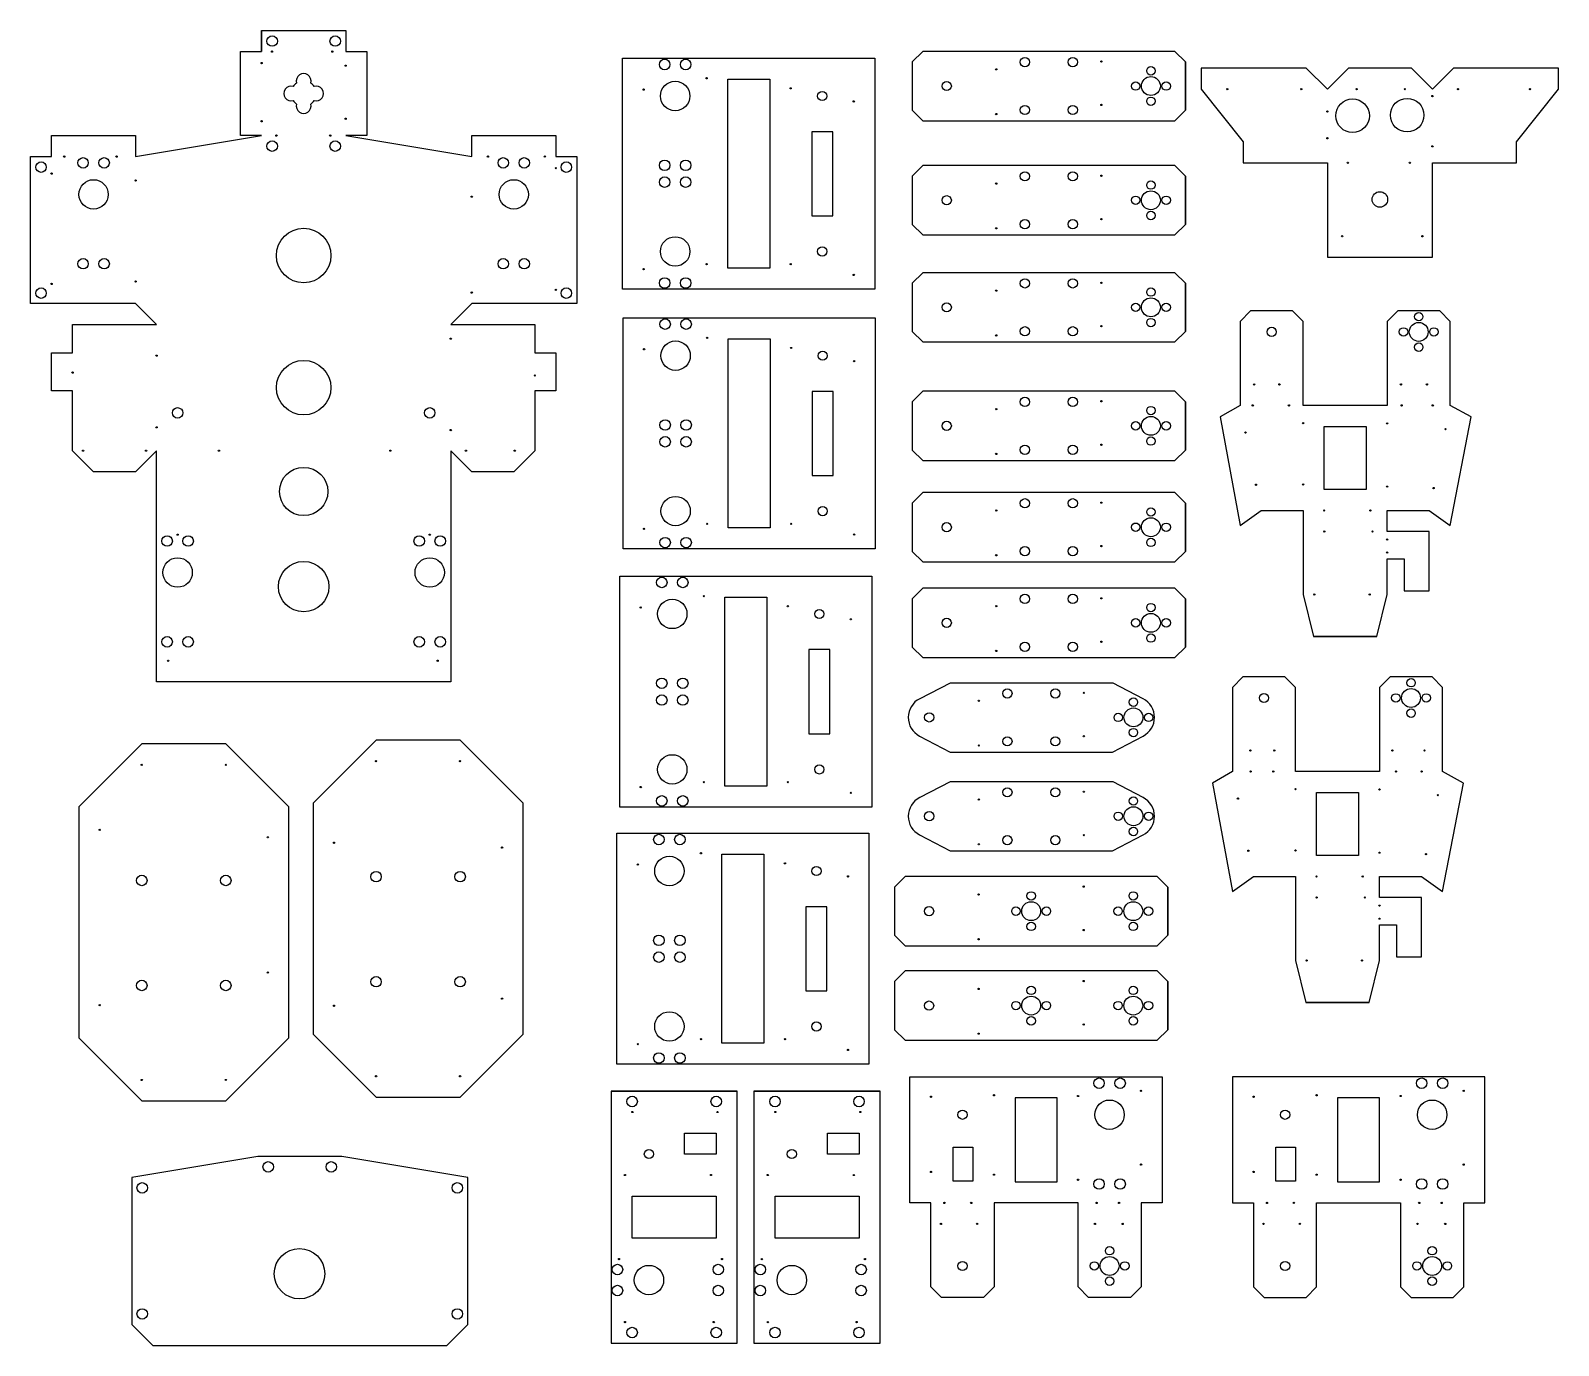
# Model space of a CAD drawing. Header units: millimetres. Extents: x 1992 to 2719, y 1056 to 1682.
import ezdxf

# ---------------------------------------------------------------- set-up
doc = ezdxf.new("R2010")
doc.units = ezdxf.units.MM
doc.header["$MEASUREMENT"] = 0

msp = doc.modelspace()

# ---------------------------------------------------------------- linework, layer by layer
for p, q in [((2101.78, 1682.21), (2101.78, 1672.21)), ((2313.59, 1669.05), (2353.59, 1669.05)), ((2609.02, 1654.3), (2609.02, 1654.3)), ((2313.81, 1545.44), (2353.81, 1545.44)), ((2312.23, 1422.48), (2352.23, 1422.48)), ((2310.85, 1300.1), (2350.85, 1300.1)), ((2049.91, 1056.25), (2189.91, 1056.25))]:
    msp.add_line(p, q)
for points in [[(2021.78, 1472.21), (2011.78, 1482.21), (2011.78, 1510.71), (2001.78, 1510.71), (2001.78, 1528.71), (2011.78, 1528.71), (2011.78, 1542.21), (2051.78, 1542.21), (2041.78, 1552.21), (1991.78, 1552.21), (1991.78, 1622.21), (2001.78, 1622.21), (2001.78, 1632.21), (2041.78, 1632.21), (2041.78, 1622.21), (2101.78, 1632.21), (2091.78, 1632.21), (2091.78, 1672.21), (2101.78, 1672.21), (2101.78, 1682.21), (2141.78, 1682.21), (2141.78, 1672.21), (2151.78, 1672.21), (2151.78, 1632.21), (2141.78, 1632.21), (2201.78, 1622.21), (2201.78, 1632.21), (2241.78, 1632.21), (2241.78, 1622.21), (2251.78, 1622.21), (2251.78, 1552.21), (2201.78, 1552.21), (2191.78, 1542.21), (2231.78, 1542.21), (2231.78, 1533.91), (2231.78, 1528.71), (2241.78, 1528.71), (2241.78, 1510.71), (2231.78, 1510.71), (2231.78, 1482.21), (2221.78, 1472.21), (2201.78, 1472.21), (2191.78, 1482.21), (2191.78, 1372.21), (2051.78, 1372.21), (2051.78, 1482.21), (2041.78, 1472.21)], [(2393.59, 1669.05), (2393.59, 1559.05), (2273.59, 1559.05), (2273.59, 1669.05)], [(2323.59, 1569.05), (2323.59, 1659.05), (2343.59, 1659.05), (2343.59, 1569.05)], [(2609.02, 1609.3), (2609.02, 1574.3), (2659.02, 1574.3), (2659.02, 1609.3), (2659.02, 1619.3), (2699.02, 1619.3), (2699.02, 1629.3), (2719.02, 1654.3), (2719.02, 1664.3), (2669.02, 1664.3), (2659.02, 1654.3), (2649.02, 1664.3), (2619.02, 1664.3), (2609.02, 1654.3), (2599.02, 1664.3), (2549.02, 1664.3), (2549.02, 1654.3), (2569.02, 1629.3), (2569.02, 1619.3), (2609.02, 1619.3)], [(2363.59, 1594.05), (2373.59, 1594.05), (2373.59, 1634.05), (2363.59, 1634.05)], [(2393.81, 1545.44), (2393.81, 1435.44), (2273.81, 1435.44), (2273.81, 1545.44)], [(2323.81, 1445.44), (2323.81, 1535.44), (2343.81, 1535.44), (2343.81, 1445.44)], [(2363.81, 1470.44), (2373.81, 1470.44), (2373.81, 1510.44), (2363.81, 1510.44)], [(2627.51, 1493.75), (2627.51, 1463.75), (2607.51, 1463.75), (2607.51, 1493.75)], [(2392.23, 1422.48), (2392.23, 1312.48), (2272.23, 1312.48), (2272.23, 1422.48)], [(2322.23, 1322.48), (2322.23, 1412.48), (2342.23, 1412.48), (2342.23, 1322.48)], [(2362.23, 1347.48), (2372.23, 1347.48), (2372.23, 1387.48), (2362.23, 1387.48)], [(2104.72, 1192.63), (2114.72, 1202.63), (2114.72, 1312.63), (2104.72, 1322.63), (2094.72, 1332.63), (2084.72, 1342.63), (2044.72, 1342.63), (2034.72, 1332.63), (2024.72, 1322.63), (2014.72, 1312.63), (2014.72, 1202.63), (2024.72, 1192.63), (2034.72, 1182.63), (2044.72, 1172.63), (2084.72, 1172.63), (2094.72, 1182.63)], [(2216.23, 1194.4), (2226.23, 1204.4), (2226.23, 1314.4), (2216.23, 1324.4), (2206.23, 1334.4), (2196.23, 1344.4), (2156.23, 1344.4), (2146.23, 1334.4), (2136.23, 1324.4), (2126.23, 1314.4), (2126.23, 1204.4), (2136.23, 1194.4), (2146.23, 1184.4), (2156.23, 1174.4), (2196.23, 1174.4), (2206.23, 1184.4)], [(2623.86, 1319.49), (2623.86, 1289.49), (2603.86, 1289.49), (2603.86, 1319.49)], [(2390.85, 1300.1), (2390.85, 1190.1), (2270.85, 1190.1), (2270.85, 1300.1)], [(2320.85, 1200.1), (2320.85, 1290.1), (2340.85, 1290.1), (2340.85, 1200.1)], [(2360.85, 1225.1), (2370.85, 1225.1), (2370.85, 1265.1), (2360.85, 1265.1)], [(2450.37, 1124.09), (2450.37, 1084.09), (2445.37, 1079.09), (2425.37, 1079.09), (2420.37, 1084.09), (2420.37, 1119.09), (2420.37, 1124.09), (2410.37, 1124.09), (2410.37, 1184.09), (2530.37, 1184.09), (2530.37, 1124.09), (2520.37, 1124.09), (2520.37, 1119.09), (2520.37, 1084.09), (2515.37, 1079.09), (2495.37, 1079.09), (2490.37, 1084.09), (2490.37, 1124.09)], [(2603.92, 1084.09), (2603.92, 1124.09), (2643.92, 1124.09), (2643.92, 1084.09), (2648.92, 1079.09), (2668.92, 1079.09), (2673.92, 1084.09), (2673.92, 1119.09), (2673.92, 1124.09), (2683.92, 1124.09), (2683.92, 1184.09), (2563.92, 1184.09), (2563.92, 1124.09), (2573.92, 1124.09), (2573.92, 1119.09), (2573.92, 1084.09), (2578.92, 1079.09), (2598.92, 1079.09)], [(2460.37, 1174.09), (2460.37, 1134.09), (2480.37, 1134.09), (2480.37, 1174.09)], [(2613.92, 1134.09), (2633.92, 1134.09), (2633.92, 1174.09), (2613.92, 1174.09)], [(2318.12, 1157.38), (2318.12, 1147.38), (2303.12, 1147.38), (2303.12, 1157.38)], [(2386.12, 1157.38), (2386.12, 1147.38), (2371.12, 1147.38), (2371.12, 1157.38)], [(2440.29, 1150.71), (2440.29, 1134.46), (2430.96, 1134.46), (2430.96, 1150.71)], [(2593.84, 1134.46), (2584.51, 1134.46), (2584.51, 1150.71), (2593.84, 1150.71)], [(2199.91, 1136.25), (2139.91, 1146.25), (2099.91, 1146.25), (2039.91, 1136.25), (2039.91, 1066.25), (2049.91, 1056.25), (2189.91, 1056.25), (2199.91, 1066.25)], [(2318.12, 1127.38), (2318.12, 1107.38), (2278.12, 1107.38), (2278.12, 1127.38)], [(2386.12, 1127.38), (2386.12, 1107.38), (2346.12, 1107.38), (2346.12, 1127.38)]]:
    msp.add_lwpolyline(points, close=True)
for points in [[(2541.45, 1667.3), (2541.45, 1644.3), (2541.45, 1667.3), (2536.45, 1672.3), (2416.45, 1672.3), (2411.45, 1667.3), (2411.45, 1644.3), (2416.45, 1639.3), (2536.45, 1639.3), (2541.45, 1644.3)], [(2541.45, 1612.92), (2541.45, 1589.92), (2541.45, 1612.92), (2536.45, 1617.92), (2416.45, 1617.92), (2411.45, 1612.92), (2411.45, 1589.92), (2416.45, 1584.92), (2536.45, 1584.92), (2541.45, 1589.92)], [(2541.45, 1561.95), (2541.45, 1538.95), (2541.45, 1561.95), (2536.45, 1566.95), (2416.45, 1566.95), (2411.45, 1561.95), (2411.45, 1538.95), (2416.45, 1533.95), (2536.45, 1533.95), (2541.45, 1538.95)], [(2632.51, 1393.75), (2602.51, 1393.75), (2632.51, 1393.75), (2637.51, 1413.75), (2637.51, 1430.69), (2645.51, 1430.69), (2645.51, 1415.48), (2657.51, 1415.48), (2657.51, 1443.75), (2637.51, 1443.75), (2637.51, 1453.75), (2657.51, 1453.75), (2667.51, 1446.63), (2677.51, 1498.25), (2667.51, 1503.75), (2667.51, 1508.75), (2667.51, 1543.75), (2662.51, 1548.75), (2642.51, 1548.75), (2637.51, 1543.75), (2637.51, 1508.75), (2637.51, 1503.75), (2597.51, 1503.75), (2597.51, 1508.75), (2597.51, 1543.75), (2592.51, 1548.75), (2572.51, 1548.75), (2567.51, 1543.75), (2567.51, 1508.75), (2567.51, 1503.75), (2557.98, 1498.25), (2567.51, 1446.63), (2577.51, 1453.75), (2597.51, 1453.75), (2597.51, 1443.75), (2597.51, 1413.75), (2602.51, 1393.75)], [(2541.45, 1505.53), (2541.45, 1482.53), (2541.45, 1505.53), (2536.45, 1510.53), (2416.45, 1510.53), (2411.45, 1505.53), (2411.45, 1482.53), (2416.45, 1477.53), (2536.45, 1477.53), (2541.45, 1482.53)], [(2541.45, 1457.27), (2541.45, 1434.27), (2541.45, 1457.27), (2536.45, 1462.27), (2416.45, 1462.27), (2411.45, 1457.27), (2411.45, 1434.27), (2416.45, 1429.27), (2536.45, 1429.27), (2541.45, 1434.27)], [(2541.45, 1411.74), (2541.45, 1388.74), (2541.45, 1411.74), (2536.45, 1416.74), (2416.45, 1416.74), (2411.45, 1411.74), (2411.45, 1388.74), (2416.45, 1383.74), (2536.45, 1383.74), (2541.45, 1388.74)], [(2628.86, 1219.49), (2598.86, 1219.49), (2628.86, 1219.49), (2633.86, 1239.49), (2633.86, 1256.43), (2641.86, 1256.43), (2641.86, 1241.22), (2653.86, 1241.22), (2653.86, 1269.49), (2633.86, 1269.49), (2633.86, 1279.49), (2653.86, 1279.49), (2663.86, 1272.37), (2673.86, 1323.99), (2663.86, 1329.49), (2663.86, 1334.49), (2663.86, 1369.49), (2658.86, 1374.49), (2638.86, 1374.49), (2633.86, 1369.49), (2633.86, 1334.49), (2633.86, 1329.49), (2593.86, 1329.49), (2593.86, 1334.49), (2593.86, 1369.49), (2588.86, 1374.49), (2568.86, 1374.49), (2563.86, 1369.49), (2563.86, 1334.49), (2563.86, 1329.49), (2554.34, 1323.99), (2563.86, 1272.37), (2573.86, 1279.49), (2593.86, 1279.49), (2593.86, 1269.49), (2593.86, 1239.49), (2598.86, 1219.49)], [(2533.05, 1274.49), (2533.05, 1251.49), (2533.05, 1274.49), (2528.05, 1279.49), (2408.05, 1279.49), (2403.05, 1274.49), (2403.05, 1251.49), (2408.05, 1246.49), (2528.05, 1246.49), (2533.05, 1251.49)], [(2533.05, 1229.53), (2533.05, 1206.53), (2533.05, 1229.53), (2528.05, 1234.53), (2408.05, 1234.53), (2403.05, 1229.53), (2403.05, 1206.53), (2408.05, 1201.53), (2528.05, 1201.53), (2533.05, 1206.53)], [(2268.12, 1177.38), (2268.12, 1057.38), (2328.12, 1057.38), (2328.12, 1067.38), (2328.12, 1077.38), (2328.12, 1177.38), (2268.12, 1177.38), (2328.12, 1177.38)], [(2336.12, 1177.38), (2336.12, 1057.38), (2396.12, 1057.38), (2396.12, 1067.38), (2396.12, 1077.38), (2396.12, 1177.38), (2336.12, 1177.38), (2396.12, 1177.38)]]:
    msp.add_lwpolyline(points)
for points in [[(2126.76, 1655.56, 0.097033), (2125.13, 1657.19, 1.350381), (2118.43, 1657.19, 0.097033), (2116.8, 1655.56, 1.350381), (2116.8, 1648.86, 0.097033), (2118.43, 1647.23, 1.350381), (2125.13, 1647.23, 0.097033), (2126.76, 1648.86, 1.350381)], [(2414.91, 1346.38), (2429.53, 1338.74), (2506.73, 1338.74), (2521.36, 1346.38, 0.606061), (2521.36, 1364.11), (2507.09, 1371.56), (2429.53, 1371.56), (2415, 1364.15, 0.609505)], [(2507.09, 1324.5), (2429.53, 1324.5), (2415, 1317.09, 0.609505), (2414.91, 1299.32), (2429.53, 1291.68), (2506.73, 1291.68), (2521.36, 1299.32, 0.606061), (2521.36, 1317.05)]]:
    msp.add_lwpolyline(points, format="xyb", close=True)
for centre, radius in [((2106.78, 1677.21), 2.5), ((2136.78, 1677.21), 2.5), ((2101.78, 1666.73), 0.3), ((2106.71, 1672.21), 0.3), ((2135.41, 1672.21), 0.3), ((2141.78, 1665.49), 0.3), ((2293.59, 1666.05), 2.5), ((2303.59, 1666.05), 2.5), ((2465.05, 1667.2), 2.2), ((2487.85, 1667.2), 2.2), ((2501.45, 1667.48), 0.3), ((2313.59, 1659.5), 0.3), ((2451.45, 1663.74), 0.3), ((2525.05, 1655.8), 4.5), ((2525.05, 1663.05), 2), ((2283.59, 1654.1), 0.3), ((2298.59, 1651.05), 7), ((2353.59, 1654.71), 0.3), ((2368.59, 1651.05), 2.2), ((2427.85, 1655.8), 2.2), ((2517.8, 1655.8), 2), ((2532.3, 1655.8), 2), ((2561.38, 1654.3), 0.3), ((2596.6, 1654.3), 0.3), ((2622.94, 1654.3), 0.3), ((2645.88, 1654.3), 0.3), ((2659.02, 1651.03), 0.3), ((2671.22, 1654.3), 0.3), ((2705.52, 1654.3), 0.3), ((2383.59, 1648.49), 0.3), ((2465.05, 1644.4), 2.2), ((2487.85, 1644.4), 2.2), ((2501.45, 1646.81), 0.3), ((2525.05, 1648.55), 2), ((2609.02, 1643.67), 0.3), ((2621.02, 1641.64), 8), ((2647.02, 1641.93), 8), ((2101.78, 1639.02), 0.3), ((2141.78, 1640.23), 0.3), ((2451.45, 1642.44), 0.3), ((2106.78, 1627.21), 2.5), ((2108.8, 1632.21), 0.3), ((2134.42, 1632.21), 0.3), ((2136.78, 1627.21), 2.5), ((2609.02, 1630.95), 0.3), ((2007.83, 1622.21), 0.3), ((2032.74, 1622.21), 0.3), ((2209.49, 1622.21), 0.3), ((2236.56, 1622.21), 0.3), ((2659.02, 1627.09), 0.3), ((1996.78, 1617.21), 2.5), ((2016.78, 1619.21), 2.5), ((2026.78, 1619.21), 2.5), ((2216.78, 1619.21), 2.5), ((2226.78, 1619.21), 2.5), ((2241.78, 1616.72), 0.3), ((2246.78, 1617.21), 2.5), ((2293.59, 1618.05), 2.5), ((2303.59, 1618.05), 2.5), ((2465.05, 1612.82), 2.2), ((2487.85, 1612.82), 2.2), ((2618.78, 1619.3), 0.3), ((2648.28, 1619.3), 0.3), ((2001.78, 1614.12), 0.3), ((2021.78, 1604.21), 7), ((2041.78, 1610.83), 0.3), ((2221.78, 1604.21), 7), ((2293.59, 1610.05), 2.5), ((2303.59, 1610.05), 2.5), ((2451.45, 1609.36), 0.3), ((2501.45, 1613.11), 0.3), ((2525.05, 1608.67), 2), ((2201.78, 1603.13), 0.3), ((2427.85, 1601.42), 2.2), ((2517.8, 1601.43), 2), ((2525.05, 1601.42), 4.5), ((2532.3, 1601.42), 2), ((2634.02, 1601.8), 3.7), ((2501.45, 1592.43), 0.3), ((2525.05, 1594.17), 2), ((2121.78, 1575.09), 13), ((2451.45, 1588.06), 0.3), ((2465.05, 1590.02), 2.2), ((2487.85, 1590.02), 2.2), ((2298.59, 1577.05), 7), ((2368.59, 1577.05), 2.2), ((2616.08, 1584.3), 0.3), ((2654.24, 1584.3), 0.3), ((2016.78, 1571.21), 2.5), ((2026.78, 1571.21), 2.5), ((2216.78, 1571.21), 2.5), ((2226.78, 1571.21), 2.5), ((2313.59, 1570.98), 0.3), ((2353.59, 1570.98), 0.3), ((2283.59, 1568.63), 0.3), ((2293.59, 1562.05), 2.5), ((2303.59, 1562.05), 2.5), ((2383.59, 1565.87), 0.3), ((2465.05, 1561.85), 2.2), ((2487.85, 1561.85), 2.2), ((1996.78, 1557.21), 2.5), ((2001.78, 1561.58), 0.3), ((2041.78, 1562.76), 0.3), ((2201.78, 1557.48), 0.3), ((2241.78, 1558.72), 0.3), ((2246.78, 1557.21), 2.5), ((2451.45, 1558.39), 0.3), ((2501.45, 1562.13), 0.3), ((2525.05, 1557.7), 2), ((2427.85, 1550.45), 2.2), ((2517.8, 1550.45), 2), ((2525.05, 1550.45), 4.5), ((2532.3, 1550.45), 2), ((2293.81, 1542.44), 2.5), ((2303.81, 1542.44), 2.5), ((2501.45, 1541.46), 0.3), ((2525.05, 1543.2), 2), ((2652.51, 1538.75), 4.5), ((2652.51, 1546), 2), ((2191.78, 1535.53), 0.3), ((2313.81, 1535.89), 0.3), ((2451.45, 1537.09), 0.3), ((2465.05, 1539.05), 2.2), ((2487.85, 1539.05), 2.2), ((2582.51, 1538.75), 2.2), ((2645.26, 1538.75), 2), ((2659.76, 1538.75), 2), ((2051.78, 1527.45), 0.3), ((2283.81, 1530.5), 0.3), ((2298.81, 1527.44), 7), ((2353.81, 1531.1), 0.3), ((2368.81, 1527.44), 2.2), ((2652.51, 1531.5), 2), ((2121.78, 1512.21), 13), ((2383.81, 1524.88), 0.3), ((2011.78, 1519.39), 0.3), ((2231.78, 1518), 0.3), ((2574.17, 1513.75), 0.3), ((2586.2, 1513.75), 0.3), ((2644.06, 1513.75), 0.3), ((2656.42, 1513.75), 0.3), ((2465.05, 1505.43), 2.2), ((2487.85, 1505.43), 2.2), ((2501.45, 1505.72), 0.3), ((2061.78, 1500.21), 2.5), ((2181.78, 1500.21), 2.5), ((2451.45, 1501.97), 0.3), ((2525.05, 1494.03), 4.5), ((2525.05, 1501.28), 2), ((2573.52, 1503.75), 0.3), ((2590.75, 1503.75), 0.3), ((2644.39, 1503.75), 0.3), ((2659.18, 1503.75), 0.3), ((2051.78, 1493.31), 0.3), ((2191.78, 1492.03), 0.3), ((2293.81, 1494.44), 2.5), ((2303.81, 1494.44), 2.5), ((2427.85, 1494.03), 2.2), ((2517.8, 1494.04), 2), ((2532.3, 1494.03), 2), ((2570.09, 1490.83), 0.3), ((2597.51, 1495.34), 0.3), ((2637.51, 1495.21), 0.3), ((2665.24, 1492.47), 0.3), ((2293.81, 1486.44), 2.5), ((2303.81, 1486.44), 2.5), ((2465.05, 1482.63), 2.2), ((2487.85, 1482.63), 2.2), ((2501.45, 1485.04), 0.3), ((2525.05, 1486.78), 2), ((2016.78, 1482.21), 0.3), ((2046.78, 1482.21), 0.3), ((2081.45, 1482.21), 0.3), ((2163.04, 1482.21), 0.3), ((2199.02, 1482.21), 0.3), ((2222.25, 1482.21), 0.3), ((2451.45, 1480.67), 0.3), ((2121.78, 1462.78), 11.5), ((2575.06, 1466.01), 0.3), ((2597.51, 1466.16), 0.3), ((2637.51, 1465.09), 0.3), ((2659.61, 1464.41), 0.3), ((2298.81, 1453.44), 7), ((2368.81, 1453.44), 2.2), ((2465.05, 1457.17), 2.2), ((2487.85, 1457.17), 2.2), ((2501.45, 1457.46), 0.3), ((2525.05, 1453.02), 2), ((2313.81, 1447.37), 0.3), ((2353.81, 1447.38), 0.3), ((2427.85, 1445.77), 2.2), ((2451.45, 1453.71), 0.3), ((2517.8, 1445.78), 2), ((2525.05, 1445.77), 4.5), ((2532.3, 1445.77), 2), ((2607.51, 1453.75), 0.3), ((2629.5, 1453.75), 0.3), ((2056.78, 1439.21), 2.5), ((2061.78, 1442.21), 0.3), ((2066.78, 1439.21), 2.5), ((2176.78, 1439.21), 2.5), ((2181.78, 1442.21), 0.3), ((2186.78, 1439.21), 2.5), ((2283.81, 1445.02), 0.3), ((2293.81, 1438.44), 2.5), ((2303.81, 1438.44), 2.5), ((2383.81, 1442.26), 0.3), ((2525.05, 1438.52), 2), ((2607.54, 1443.75), 0.3), ((2630.53, 1443.75), 0.3), ((2637.51, 1439.88), 0.3), ((2451.45, 1432.41), 0.3), ((2465.05, 1434.37), 2.2), ((2487.85, 1434.37), 2.2), ((2501.45, 1436.79), 0.3), ((2637.51, 1433.68), 0.3), ((2061.78, 1424.21), 7), ((2121.78, 1417.5), 12), ((2181.78, 1424.21), 7), ((2292.23, 1419.48), 2.5), ((2302.23, 1419.48), 2.5), ((2297.23, 1404.48), 7), ((2312.23, 1412.93), 0.3), ((2465.05, 1411.64), 2.2), ((2487.85, 1411.64), 2.2), ((2501.45, 1411.92), 0.3), ((2602.81, 1413.75), 0.3), ((2629.18, 1413.75), 0.3), ((2282.23, 1407.53), 0.3), ((2352.23, 1408.14), 0.3), ((2367.23, 1404.48), 2.2), ((2451.45, 1408.17), 0.3), ((2525.05, 1400.24), 4.5), ((2525.05, 1407.49), 2), ((2382.23, 1401.92), 0.3), ((2427.85, 1400.24), 2.2), ((2517.8, 1400.24), 2), ((2532.3, 1400.24), 2), ((2056.78, 1391.21), 2.5), ((2066.78, 1391.21), 2.5), ((2176.78, 1391.21), 2.5), ((2186.78, 1391.21), 2.5), ((2465.05, 1388.84), 2.2), ((2487.85, 1388.84), 2.2), ((2501.45, 1391.25), 0.3), ((2525.05, 1392.99), 2), ((2057.3, 1382.21), 0.3), ((2185.57, 1382.21), 0.3), ((2451.45, 1386.87), 0.3), ((2292.23, 1371.48), 2.5), ((2302.23, 1371.48), 2.5), ((2456.73, 1366.64), 2.2), ((2479.53, 1366.64), 2.2), ((2493.13, 1366.93), 0.3), ((2648.86, 1364.49), 4.5), ((2648.86, 1371.74), 2), ((2292.23, 1363.48), 2.5), ((2302.23, 1363.48), 2.5), ((2443.13, 1363.18), 0.3), ((2516.73, 1362.49), 2), ((2578.86, 1364.49), 2.2), ((2641.61, 1364.49), 2), ((2656.11, 1364.49), 2), ((2419.53, 1355.24), 2.2), ((2509.48, 1355.24), 2), ((2516.73, 1355.24), 4.5), ((2523.98, 1355.24), 2), ((2648.86, 1357.24), 2), ((2456.73, 1343.84), 2.2), ((2479.53, 1343.84), 2.2), ((2493.13, 1346.25), 0.3), ((2516.73, 1347.99), 2), ((2443.13, 1341.88), 0.3), ((2572.38, 1339.49), 0.3), ((2583.74, 1339.49), 0.3), ((2639.96, 1339.49), 0.3), ((2655.29, 1339.49), 0.3), ((2044.72, 1332.63), 0.3), ((2084.72, 1332.63), 0.3), ((2156.23, 1334.4), 0.3), ((2196.23, 1334.4), 0.3), ((2297.23, 1330.48), 7), ((2367.23, 1330.48), 2.2), ((2312.23, 1324.41), 0.3), ((2352.23, 1324.41), 0.3), ((2572.5, 1329.49), 0.3), ((2583.31, 1329.49), 0.3), ((2641.65, 1329.49), 0.3), ((2653.89, 1329.49), 0.3), ((2282.23, 1322.06), 0.3), ((2292.23, 1315.48), 2.5), ((2302.23, 1315.48), 2.5), ((2382.23, 1319.3), 0.3), ((2443.13, 1316.12), 0.3), ((2456.73, 1319.58), 2.2), ((2479.53, 1319.58), 2.2), ((2493.13, 1319.87), 0.3), ((2516.73, 1315.43), 2), ((2566.45, 1316.57), 0.3), ((2593.86, 1321.08), 0.3), ((2633.86, 1320.95), 0.3), ((2661.59, 1318.21), 0.3), ((2419.53, 1308.18), 2.2), ((2509.48, 1308.19), 2), ((2516.73, 1308.18), 4.5), ((2523.98, 1308.18), 2), ((2024.72, 1301.71), 0.3), ((2516.73, 1300.93), 2), ((2104.72, 1298.15), 0.3), ((2136.23, 1295.58), 0.3), ((2290.85, 1297.1), 2.5), ((2300.85, 1297.1), 2.5), ((2443.13, 1294.82), 0.3), ((2456.73, 1296.78), 2.2), ((2479.53, 1296.78), 2.2), ((2493.13, 1299.19), 0.3), ((2216.23, 1293.27), 0.3), ((2295.85, 1282.1), 7), ((2310.85, 1290.55), 0.3), ((2571.41, 1291.75), 0.3), ((2593.86, 1291.9), 0.3), ((2633.86, 1290.83), 0.3), ((2655.97, 1290.15), 0.3), ((2044.72, 1277.63), 2.5), ((2084.72, 1277.63), 2.5), ((2156.23, 1279.4), 2.5), ((2196.23, 1279.4), 2.5), ((2280.85, 1285.16), 0.3), ((2350.85, 1285.76), 0.3), ((2365.85, 1282.1), 2.2), ((2380.85, 1279.55), 0.3), ((2493.05, 1274.68), 0.3), ((2603.86, 1279.49), 0.3), ((2625.86, 1279.49), 0.3), ((2443.05, 1270.93), 0.3), ((2468.05, 1262.99), 4.5), ((2468.05, 1270.24), 2), ((2516.65, 1262.99), 4.5), ((2516.65, 1270.24), 2), ((2603.9, 1269.49), 0.3), ((2626.88, 1269.49), 0.3), ((2633.86, 1265.62), 0.3), ((2419.45, 1262.99), 2.2), ((2460.8, 1262.99), 2), ((2475.3, 1262.99), 2), ((2509.4, 1262.99), 2), ((2523.9, 1262.99), 2), ((2633.86, 1259.42), 0.3), ((2290.85, 1249.1), 2.5), ((2300.85, 1249.1), 2.5), ((2468.05, 1255.74), 2), ((2493.05, 1254), 0.3), ((2516.65, 1255.74), 2), ((2290.85, 1241.1), 2.5), ((2300.85, 1241.1), 2.5), ((2443.05, 1249.63), 0.3), ((2599.16, 1239.49), 0.3), ((2625.53, 1239.49), 0.3), ((2044.72, 1227.63), 2.5), ((2084.72, 1227.63), 2.5), ((2104.72, 1233.74), 0.3), ((2156.23, 1229.4), 2.5), ((2196.23, 1229.4), 2.5), ((2493.05, 1229.71), 0.3), ((2443.05, 1225.97), 0.3), ((2468.05, 1218.03), 4.5), ((2468.05, 1225.28), 2), ((2516.65, 1218.03), 4.5), ((2516.65, 1225.28), 2), ((2024.72, 1218.22), 0.3), ((2136.23, 1217.96), 0.3), ((2216.23, 1221.34), 0.3), ((2295.85, 1208.1), 7), ((2419.45, 1218.03), 2.2), ((2460.8, 1218.03), 2), ((2475.3, 1218.03), 2), ((2509.4, 1218.03), 2), ((2523.9, 1218.03), 2), ((2365.85, 1208.1), 2.2), ((2468.05, 1210.78), 2), ((2493.05, 1209.04), 0.3), ((2516.65, 1210.78), 2), ((2280.85, 1199.68), 0.3), ((2310.85, 1202.04), 0.3), ((2350.85, 1202.04), 0.3), ((2443.05, 1204.67), 0.3), ((2290.85, 1193.1), 2.5), ((2300.85, 1193.1), 2.5), ((2380.85, 1196.92), 0.3), ((2044.72, 1182.63), 0.3), ((2084.72, 1182.63), 0.3), ((2156.23, 1184.4), 0.3), ((2196.23, 1184.4), 0.3), ((2500.37, 1181.09), 2.5), ((2510.37, 1181.09), 2.5), ((2653.92, 1181.09), 2.5), ((2663.92, 1181.09), 2.5), ((2278.12, 1172.38), 2.5), ((2318.12, 1172.38), 2.5), ((2346.12, 1172.38), 2.5), ((2386.12, 1172.38), 2.5), ((2420.37, 1174.63), 0.3), ((2450.37, 1175.34), 0.3), ((2490.37, 1174.99), 0.3), ((2505.37, 1166.09), 7), ((2520.37, 1177.45), 0.3), ((2573.92, 1174.63), 0.3), ((2603.92, 1175.34), 0.3), ((2643.92, 1174.99), 0.3), ((2658.92, 1166.09), 7), ((2673.92, 1177.45), 0.3), ((2278.26, 1167.38), 0.3), ((2318.73, 1167.38), 0.3), ((2346.27, 1167.38), 0.3), ((2386.74, 1167.38), 0.3), ((2435.37, 1166.09), 2.2), ((2588.92, 1166.09), 2.2), ((2286.12, 1147.38), 2.2), ((2354.12, 1147.38), 2.2), ((2104.91, 1141.25), 2.5), ((2134.91, 1141.25), 2.5), ((2520.37, 1142.36), 0.3), ((2673.92, 1142.36), 0.3), ((2274.67, 1137.38), 0.3), ((2315.64, 1137.38), 0.3), ((2342.68, 1137.38), 0.3), ((2383.64, 1137.38), 0.3), ((2420.37, 1138.87), 0.3), ((2450.37, 1137.54), 0.3), ((2490.37, 1135.12), 0.3), ((2500.37, 1133.09), 2.5), ((2510.37, 1133.09), 2.5), ((2573.92, 1138.87), 0.3), ((2603.92, 1137.54), 0.3), ((2643.92, 1135.12), 0.3), ((2653.92, 1133.09), 2.5), ((2663.92, 1133.09), 2.5), ((2044.91, 1131.25), 2.5), ((2194.91, 1131.25), 2.5), ((2426.75, 1124.09), 0.3), ((2439.52, 1124.09), 0.3), ((2499.21, 1124.09), 0.3), ((2509.9, 1124.09), 0.3), ((2580.3, 1124.09), 0.3), ((2593.07, 1124.09), 0.3), ((2652.76, 1124.09), 0.3), ((2663.45, 1124.09), 0.3), ((2425.09, 1114.09), 0.3), ((2442.37, 1114.09), 0.3), ((2498.38, 1114.09), 0.3), ((2511.61, 1114.09), 0.3), ((2578.64, 1114.09), 0.3), ((2595.92, 1114.09), 0.3), ((2651.93, 1114.09), 0.3), ((2665.16, 1114.09), 0.3), ((2119.8, 1090.37), 12), ((2505.37, 1094.09), 4.5), ((2505.37, 1101.34), 2), ((2658.92, 1094.09), 4.5), ((2658.92, 1101.34), 2), ((2271.12, 1092.38), 2.5), ((2271.85, 1097.38), 0.3), ((2286.12, 1087.38), 7), ((2319.12, 1092.38), 2.5), ((2320.9, 1097.38), 0.3), ((2339.12, 1092.38), 2.5), ((2339.86, 1097.38), 0.3), ((2354.12, 1087.38), 7), ((2387.12, 1092.38), 2.5), ((2388.91, 1097.38), 0.3), ((2435.37, 1094.09), 2.2), ((2498.12, 1094.1), 2), ((2512.62, 1094.09), 2), ((2588.92, 1094.09), 2.2), ((2651.67, 1094.1), 2), ((2666.17, 1094.09), 2), ((2271.12, 1082.38), 2.5), ((2319.12, 1082.38), 2.5), ((2339.12, 1082.38), 2.5), ((2387.12, 1082.38), 2.5), ((2505.37, 1086.84), 2), ((2658.92, 1086.84), 2), ((2044.91, 1071.25), 2.5), ((2194.91, 1071.25), 2.5), ((2274.71, 1067.38), 0.3), ((2278.12, 1062.38), 2.5), ((2318.12, 1062.38), 2.5), ((2316.97, 1067.38), 0.3), ((2342.71, 1067.38), 0.3), ((2346.12, 1062.38), 2.5), ((2386.12, 1062.38), 2.5), ((2384.98, 1067.38), 0.3)]:
    msp.add_circle(centre, radius)

doc.saveas('drawing.dxf')
